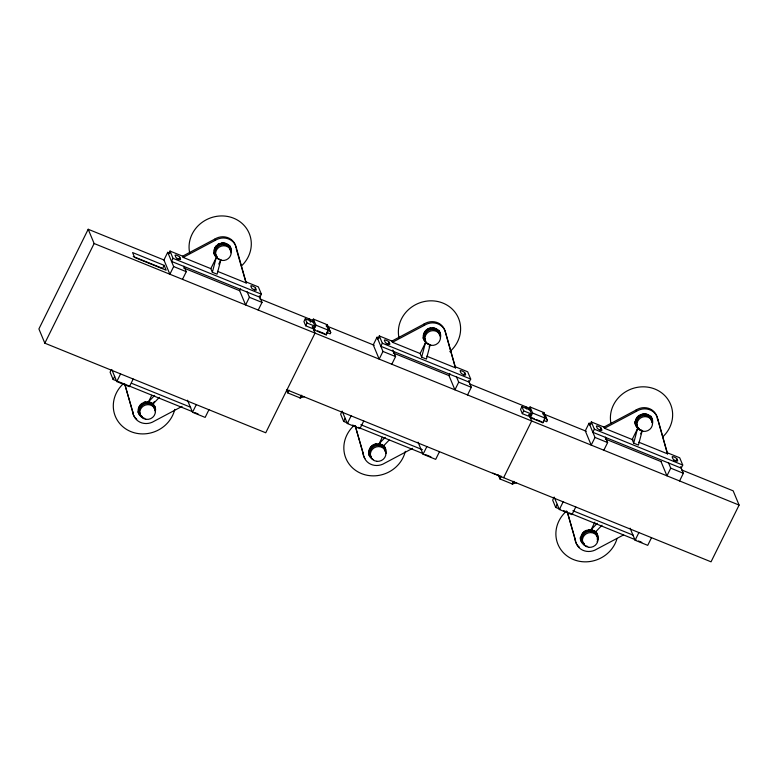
<?xml version="1.0" encoding="UTF-8"?>
<svg xmlns="http://www.w3.org/2000/svg" width="778" height="778" viewBox="0 0 778 778"><rect width="100%" height="100%" fill="white"/><g stroke="black" fill="none" stroke-linecap="round" stroke-linejoin="round"><path stroke-width="1.17" d="M212.345 272.271L216.138 257.888L220.874 259.813L217.081 274.187L212.345 272.271L210.828 268.634L183.131 257.401L182.626 256.186L170.003 251.061L168.486 254.134M421.657 357.16L425.449 342.777L430.185 344.703L426.393 359.076L421.657 357.16L420.139 353.523L392.443 342.281L391.937 341.075L379.314 335.95L377.797 339.023M640.625 433.91L642.22 430.691L638.427 445.074L633.691 443.149L637.483 428.775L641.276 430.312M164.45 260.183L88.196 229.267L38.9 328.938L44.832 343.186L265.745 432.782L315.032 333.101L312.299 326.527M44.832 343.186L94.128 243.514L88.196 229.267M167.727 252.315L163.934 259.978L169.867 274.235L173.659 266.562L167.727 252.315L169.828 253.161M111.098 370.163L110.087 372.205L113.121 379.479L192.536 411.688M164.139 265.356L166.161 270.209L134.594 257.411L132.581 252.558L164.139 265.356L162.621 268.42L133.242 256.507M113.121 379.479L114.638 376.416M170.003 251.061L173.027 258.345L171.51 261.408L259.871 297.245L261.389 294.181L258.364 286.897L245.741 281.782L236.279 248.96M133.194 379.022L129.401 386.685L116.778 381.57L120.571 373.907M178.804 259.356L179.815 257.314A2.655 0.671 26.3 0 0 177.063 255.447A2.655 0.671 26.3 0 0 175.079 255.398L175.838 257.217A2.655 0.671 26.3 0 0 178.58 259.084A2.655 0.671 26.3 0 0 180.574 259.132L179.815 257.314M182.49 279.351L186.282 271.687L183.997 266.202M210.828 268.634L216.138 257.888M159.383 397.325L153.324 403.636L148.588 401.72L151.768 395.273M218.754 264.112L220.874 259.813M153.324 403.636L154.384 401.487M240.626 288.784L239.673 290.7L245.605 304.947L249.398 297.284L247.112 291.799M208.932 409.743L205.149 417.407L192.516 412.291L196.309 404.618M254.542 290.077L255.554 288.035A2.655 0.671 26.3 0 0 252.811 286.158A2.655 0.671 26.3 0 0 250.817 286.11L251.576 287.928A2.655 0.671 26.3 0 0 254.318 289.795A2.655 0.671 26.3 0 0 256.312 289.854L255.554 288.035M258.228 310.072L262.021 302.399L259.278 295.825M313.923 322.286L305.287 318.786L303.926 321.547L305.696 325.788L312.007 328.345L312.766 326.818L314.934 327.694M305.696 325.788L307.057 323.026L305.287 318.786M312.027 321.868L313.398 319.106L326.021 324.222L328.54 330.29L326.264 334.89L313.641 329.765L315.917 325.165L313.398 319.106M301.718 395.253L300.357 398.015L287.734 392.9L289.095 390.138M326.235 326.235L327.091 324.494L330.728 332.624L330.115 333.85L326.867 332.537M326.527 333.256L327.528 331.214M328.005 330.475L328.861 328.744L327.091 324.494M301.203 395.399L299.909 398.005L304.354 396.673M377.038 337.205L373.246 344.868L379.178 359.115L382.971 351.452L377.038 337.205L379.139 338.051M342.155 411.095L340.638 414.159L343.662 421.433L348.136 423.251M343.662 421.433L345.179 418.37M379.314 335.95L382.338 343.234L380.821 346.298L469.183 382.134L470.7 379.071L467.675 371.787L455.052 366.671L444.851 330.426A14.198 13.177 -22.6 0 0 423.961 324.076L391.937 341.075M363.744 420.976L359.951 428.639L347.328 423.524L351.121 415.851M388.115 344.246L389.126 342.203A2.655 0.671 26.3 0 0 386.374 340.336A2.655 0.671 26.3 0 0 384.39 340.278L385.149 342.096A2.655 0.671 26.3 0 0 387.891 343.973A2.655 0.671 26.3 0 0 389.885 344.022L389.126 342.203M391.801 364.24L395.594 356.567L392.851 349.993M420.139 353.523L425.449 342.777M389.175 440.066L383.865 445.59L379.129 443.674L382.319 437.226M429.125 346.852L430.185 344.703M449.937 373.664L448.984 375.589L454.916 389.836L458.709 382.173L456.423 376.688M439.482 451.687L435.69 459.36L423.067 454.235L426.859 446.572M463.853 374.967L464.865 372.915A2.655 0.671 26.3 0 0 462.122 371.048A2.655 0.671 26.3 0 0 460.129 370.999L460.887 372.818A2.655 0.671 26.3 0 0 463.63 374.685A2.655 0.671 26.3 0 0 465.623 374.733L464.865 372.915M467.539 394.952L471.332 387.288L468.589 380.714M530.577 410.152L521.941 406.651L520.57 409.403L522.339 413.653L528.651 416.211L529.41 414.674L531.578 415.559M522.339 413.653L523.711 410.891L521.941 406.651M528.68 409.734L530.042 406.972L542.665 412.087L545.193 418.156L542.918 422.755L530.295 417.63L532.57 413.03L530.042 406.972M513.947 481.329L512.585 484.091L499.962 478.966L501.324 476.214M503.619 477.702L531.685 420.966L528.943 414.392M542.879 414.1L543.744 412.359L547.372 420.49L546.769 421.715L543.511 420.402M513.431 481.465L512.138 484.072L516.582 482.749M544.221 419.216L545.611 416.249M589.072 423.193L585.28 430.856L591.212 445.113L595.005 437.44L589.072 423.193L591.173 424.049M589.831 425.012L591.338 421.948L603.971 427.064L604.467 428.279L633.263 439.949M560.17 509.24L555.696 507.431L557.213 504.358M591.338 421.948L594.373 429.223L592.855 432.286L681.217 468.123L682.734 465.059L679.709 457.785L667.086 452.66L656.885 416.415A14.198 13.177 -22.6 0 0 635.996 410.074L603.971 427.064M575.778 506.964L571.986 514.637L559.363 509.512L563.155 501.849M600.149 430.234L601.161 428.192A2.655 0.671 26.3 0 0 598.408 426.325A2.655 0.671 26.3 0 0 596.425 426.276L597.183 428.094A2.655 0.671 26.3 0 0 599.926 429.962A2.655 0.671 26.3 0 0 601.919 430.01L601.161 428.192M603.835 450.229L607.628 442.565L605.342 437.08M637.483 428.775L632.174 439.512L633.691 443.149M601.968 525.276L595.899 531.588L591.163 529.662L594.878 522.145M651.517 537.686L647.724 545.349L635.101 540.233L638.894 532.56M668.458 462.677L670.743 468.161L666.95 475.825L661.018 461.578M675.888 460.955L676.899 458.913A2.655 0.671 26.3 0 0 674.156 457.046A2.655 0.671 26.3 0 0 672.163 456.987L672.921 458.806A2.655 0.671 26.3 0 0 675.664 460.683A2.655 0.671 26.3 0 0 677.657 460.732L676.899 458.913M679.573 480.95L683.366 473.277L680.624 466.703M681.596 469.922L733.168 490.84L739.1 505.087L711.043 561.823L286.975 389.846M148.588 401.72L154.657 395.409M379.129 443.674L385.198 437.362M591.163 529.662L597.232 523.351M182.626 256.186L214.65 239.186A14.198 13.177 -22.6 0 1 235.54 245.537L235.948 247.832M183.131 257.401L215.156 240.402A14.198 13.177 -22.6 0 1 236.045 246.743L246.247 282.998L217.451 271.318M182.062 406.398L154.297 421.131A14.198 13.177 -22.6 0 1 133.417 414.781L124.85 384.196M392.443 342.281L424.467 325.292A14.198 13.177 -22.6 0 1 445.356 331.632L455.558 367.887L426.762 356.207M412.612 448.352L384.847 463.085A14.198 13.177 -22.6 0 1 363.958 456.735L355.39 426.149M604.467 428.279L636.501 411.28A14.198 13.177 -22.6 0 1 657.391 417.63L667.592 453.875L638.796 442.196M623.577 534.914L596.882 549.074A14.198 13.177 -22.6 0 1 575.992 542.733L567.425 512.138M173.027 258.345L261.389 294.181M382.338 343.234L470.7 379.071M594.373 429.223L682.734 465.059M183.511 267.914L239.575 290.661M259.764 298.84L313.592 320.672M327.061 326.138L374.208 345.257M393.289 352.998L449.421 375.764M469.62 383.953L530.236 408.538M543.686 413.993L586.291 431.275M605.352 439.006L661.417 461.733M173.659 266.562L186.282 271.687M249.398 297.284L262.021 302.399M382.971 351.452L395.594 356.567M458.709 382.173L471.332 387.288M595.005 437.44L607.628 442.565M670.743 468.161L683.366 473.277M315.917 325.165L328.54 330.29M532.57 413.03L545.193 418.156M307.057 323.026L315.693 326.527M523.711 410.891L531.267 413.954M315.498 330.018L313.388 329.162L314.905 326.099L312.892 321.246M317.599 330.874L324.961 333.859M534.253 418.729L530.042 417.027L531.559 413.964L529.536 409.111M536.353 419.585L541.614 421.725M94.128 243.514L739.1 505.087M492.921 473.15L500.478 476.214M360.836 424.72L422.357 449.665M572.871 510.708L633.273 535.206M352.609 425.06L355.964 426.422M358.201 427.336L423.076 453.642M425.313 454.546L430.905 456.822M563.525 510.601L566.88 511.963M569.117 512.867L636.229 540.088M638.466 540.992L641.821 542.354M131.414 383.223L190.698 407.264M194.772 412.593L198.127 413.954M650.709 416.036L650.875 416.22A8.84 8.208 -22.6 0 1 651.983 422.425M582.955 543.316L581.497 541.712A8.84 8.208 -22.6 0 1 580.174 537.676M370.921 457.318L369.472 455.723A8.84 8.208 -22.6 0 1 368.519 453.798M547.372 420.49L543.744 412.359M328.861 328.744L330.728 332.624M657.293 418.71L657.799 419.916M667.086 452.66L667.592 453.875M635.996 410.074L636.501 411.28M630.083 528.174L635.101 540.233M542.665 422.143L542.918 422.755M525.753 406.719L526.667 408.907M567.25 512.06L575.584 540.438M559.363 509.512L554.179 497.084L552.672 500.147L555.696 507.431M455.052 366.671L455.558 367.887M498.28 474.93L499.962 478.966M423.961 324.076L424.467 325.292M418.049 442.176L423.067 454.235M326.021 334.287L326.264 334.89M309.099 318.854L310.471 322.141M355.215 426.072L363.55 454.44M342.31 411.465L347.328 423.524M245.741 281.782L246.247 282.998M286.469 389.866L287.734 392.9M214.65 239.186L215.156 240.402M187.498 400.232L192.516 412.291M124.674 384.118L132.999 412.496M111.76 369.511L116.778 381.57M575.078 539.222L575.487 541.517A14.198 13.177 -22.6 0 0 579.347 547.167M363.044 453.234L363.452 455.529A14.198 13.177 -22.6 0 0 364.979 458.612M132.503 411.28L132.912 413.575A14.198 13.177 -22.6 0 0 136.763 419.225M155.376 411.65A8.84 8.208 -22.6 0 0 149.911 402.284A8.84 8.208 -22.6 0 0 139.116 406.709L138.319 408.781A8.84 8.208 -22.6 0 0 139.427 414.985L140.886 416.58A8.84 8.208 -22.6 0 0 144.883 418.399M154.715 406.155A8.84 8.208 -22.6 0 1 154.871 410.434M142.238 416.531A8.84 8.208 -22.6 0 1 140.38 415.364L138.922 413.77A8.84 8.208 -22.6 0 1 137.978 411.844M231.144 252.753A8.84 8.208 -22.6 0 0 230.035 246.548L228.576 244.953A8.84 8.208 -22.6 0 0 222.304 243.047L220.048 243.514A8.84 8.208 -22.6 0 0 213.901 250.963A8.84 8.208 -22.6 0 0 218.511 258.85M229.529 245.333A8.84 8.208 -22.6 0 1 230.852 249.378M216.138 256.477A8.84 8.208 -22.6 0 1 213.736 252.957M176.781 259.113A2.655 0.671 26.3 0 1 177.335 259.453M216.44 256.409A7.858 7.303 -22.6 0 1 220.291 245.099A7.858 7.303 -22.6 0 1 230.628 250.983M215.759 254.776A7.858 7.303 -22.6 0 1 216.284 245.78M217.791 244.418A7.858 7.303 -22.6 0 1 219.61 243.456M221.594 242.969A7.858 7.303 -22.6 0 1 229.529 247.482M217.412 256.857A7.858 7.303 -22.6 0 1 218.968 244.603A7.858 7.303 -22.6 0 1 230.239 250.069M189.842 253.579A31.451 29.204 -22.6 0 1 229.325 216.819A31.451 29.204 -22.6 0 1 241.374 266.027M425.751 341.299A7.858 7.303 -22.6 0 1 429.602 329.979A7.858 7.303 -22.6 0 1 439.94 335.872M425.07 339.655A7.858 7.303 -22.6 0 1 430.905 327.849M432.938 327.859A7.858 7.303 -22.6 0 1 438.841 332.371M425.371 340.375A7.858 7.303 -22.6 0 1 429.223 329.065A7.858 7.303 -22.6 0 1 439.551 334.948M399.153 338.469A31.451 29.204 -22.6 0 1 417.737 303.634A31.451 29.204 -22.6 0 1 456.034 313.631A31.451 29.204 -22.6 0 1 449.81 351.695M440.455 337.642A8.84 8.208 -22.6 0 0 439.346 331.438L437.888 329.843A8.84 8.208 -22.6 0 0 431.615 327.937L429.359 328.404A8.84 8.208 -22.6 0 0 423.213 335.853A8.84 8.208 -22.6 0 0 427.822 343.74M438.841 330.222A8.84 8.208 -22.6 0 1 440.163 334.268M425.449 341.367A8.84 8.208 -22.6 0 1 423.047 337.846M386.092 344.002A2.655 0.671 26.3 0 1 386.647 344.343M639.137 428.659A7.858 7.303 -22.6 0 1 640.693 416.405A7.858 7.303 -22.6 0 1 651.974 421.861M642.939 413.847A7.858 7.303 -22.6 0 1 651.293 420.227M637.104 425.654A7.858 7.303 -22.6 0 1 639.137 415.296M637.406 426.373A7.858 7.303 -22.6 0 1 641.257 415.063A7.858 7.303 -22.6 0 1 651.585 420.947M610.944 423.388A31.451 29.204 -22.6 0 1 651.235 387.843A31.451 29.204 -22.6 0 1 662.72 436.905M652.489 423.631A8.84 8.208 -22.6 0 0 651.38 417.426L649.922 415.831A8.84 8.208 -22.6 0 0 643.649 413.925L641.393 414.392A8.84 8.208 -22.6 0 0 635.208 422.931A8.84 8.208 -22.6 0 0 641.996 430.38M637.483 427.355A8.84 8.208 -22.6 0 1 634.702 421.715M673.874 460.712A2.655 0.671 26.3 0 1 674.419 461.053M147.859 401.866A7.858 7.303 -22.6 0 1 154.18 408.236M139.991 413.663A7.858 7.303 -22.6 0 1 142.034 403.315M143.842 402.352A7.858 7.303 -22.6 0 1 145.836 401.856M174.768 409.384A31.451 29.204 -22.6 0 1 128.876 430.711A31.451 29.204 -22.6 0 1 123.225 383.817M139.758 413.624A7.858 7.303 -22.6 0 1 145.505 403.675A7.858 7.303 -22.6 0 1 154.861 409.87M142.034 416.668A7.858 7.303 -22.6 0 1 140.672 415.296M140.293 414.382A7.858 7.303 -22.6 0 1 143.21 403.5A7.858 7.303 -22.6 0 1 154.063 407.098M378.409 443.82A7.858 7.303 -22.6 0 1 384.721 450.19M370.542 455.616A7.858 7.303 -22.6 0 1 376.377 443.81M405.319 451.337A31.451 29.204 -22.6 0 1 359.426 472.664A31.451 29.204 -22.6 0 1 353.766 425.77M371.223 457.25A7.858 7.303 -22.6 0 1 375.074 445.94A7.858 7.303 -22.6 0 1 385.402 451.824M370.834 456.336A7.858 7.303 -22.6 0 1 374.685 445.026A7.858 7.303 -22.6 0 1 385.022 450.909M385.927 453.603A8.84 8.208 -22.6 0 0 380.452 444.238A8.84 8.208 -22.6 0 0 369.657 448.663L368.86 450.734A8.84 8.208 -22.6 0 0 369.968 456.939L371.427 458.534A8.84 8.208 -22.6 0 0 373.284 459.701M384.313 446.183A8.84 8.208 -22.6 0 1 385.635 450.219M597.154 541.663A8.84 8.208 -22.6 0 0 593.526 530.625A8.84 8.208 -22.6 0 0 581.691 534.651L580.894 536.723A8.84 8.208 -22.6 0 0 582.002 542.927L583.461 544.522A8.84 8.208 -22.6 0 0 587.458 546.341M596.337 532.171A8.84 8.208 -22.6 0 1 597.455 538.376M588.411 529.799A7.858 7.303 -22.6 0 1 596.755 536.188M582.576 541.605A7.858 7.303 -22.6 0 1 586.418 530.295M584.609 544.61A7.858 7.303 -22.6 0 1 587.098 531.928A7.858 7.303 -22.6 0 1 597.329 539.747M617.071 538.415A31.451 29.204 -22.6 0 1 570.459 558.127A31.451 29.204 -22.6 0 1 566.676 510.981M584.229 543.696A7.858 7.303 -22.6 0 1 584.91 531.977A7.858 7.303 -22.6 0 1 596.638 535.04M221.934 260.455A7.858 7.303 -22.6 0 0 230.716 250.331A7.858 7.303 -22.6 0 0 217.47 248.629A7.858 7.303 -22.6 0 0 221.934 260.455M431.245 345.344A7.858 7.303 -22.6 0 0 440.027 335.221A7.858 7.303 -22.6 0 0 426.782 333.519A7.858 7.303 -22.6 0 0 431.245 345.344M643.27 431.343A7.858 7.303 -22.6 0 0 652.061 421.209A7.858 7.303 -22.6 0 0 638.816 419.507A7.858 7.303 -22.6 0 0 643.27 431.343M146.167 419.352A7.858 7.303 -22.6 0 0 154.948 409.228A7.858 7.303 -22.6 0 0 141.703 407.516A7.858 7.303 -22.6 0 0 146.167 419.352M376.708 461.305A7.858 7.303 -22.6 0 0 385.489 451.172A7.858 7.303 -22.6 0 0 372.244 449.47A7.858 7.303 -22.6 0 0 376.708 461.305M588.742 547.294A7.858 7.303 -22.6 0 0 597.523 537.17A7.858 7.303 -22.6 0 0 584.278 535.468A7.858 7.303 -22.6 0 0 588.742 547.294"/></g></svg>
